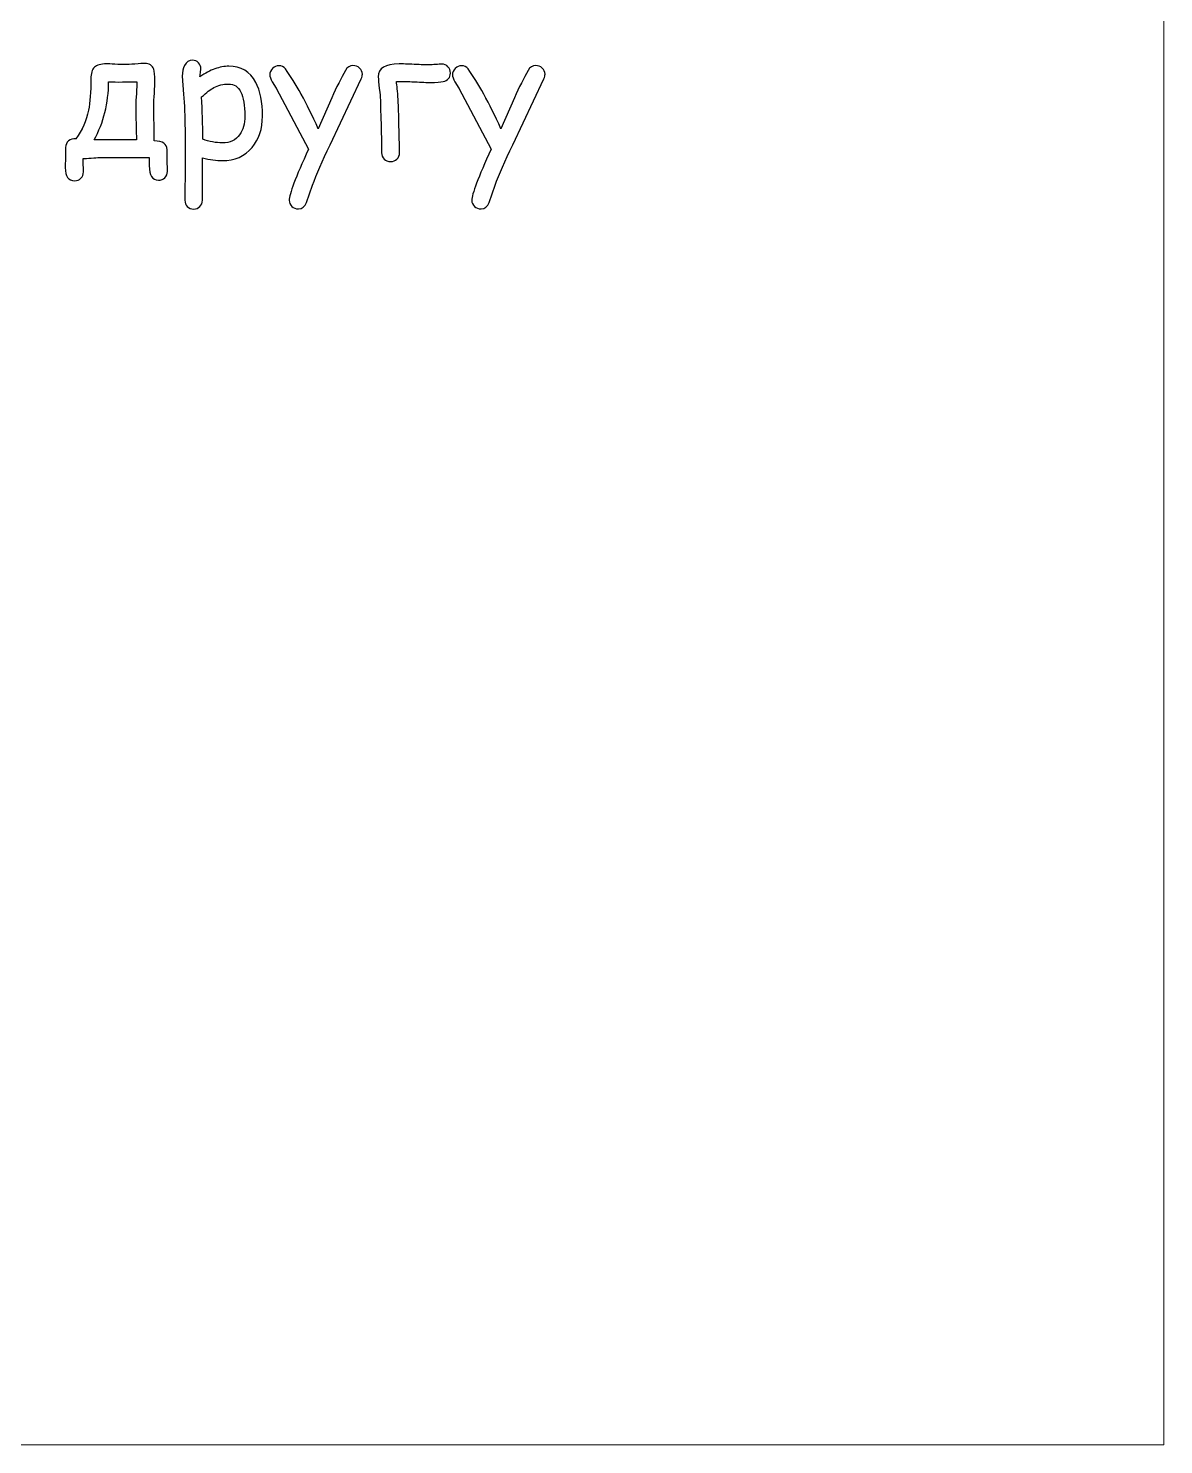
# Model space of a CAD drawing. Header units: centimetres. Extents: x -32 to 84, y -99 to 5.
# Drawn here: x -16.149 to -12.5, y -14.85 to -10.3 of the extents above; entities that cross this region are included whole.
import ezdxf

# ---------------------------------------------------------------- set-up
doc = ezdxf.new("R2010")
doc.units = ezdxf.units.CM
doc.header["$MEASUREMENT"] = 0
doc.layers.add('layer 1', color=7, linetype='Continuous')

msp = doc.modelspace()

# ---------------------------------------------------------------- linework, layer by layer
at = {"layer": 'layer 1', "color": 250, "lineweight": 20}
for points, knots in [([(-32.5, 5.15), (-32.5, 5.15), (-12.50001, 5.15), (-12.50001, 5.15), (-12.50001, 5.15), (-12.50001, 5.15), (-12.50001, -14.85), (-12.50001, -14.85), (-12.50001, -14.85), (-12.50001, -14.85), (-32.5, -14.85), (-32.5, -14.85), (-32.5, -14.85), (-32.5, -14.85), (-32.5, 5.15), (-32.5, 5.15)], [0, 0, 0, 0, 0.2, 0.2, 0.2, 0.2, 0.4, 0.4, 0.4, 0.4, 0.6, 0.6, 0.6, 0.6, 1, 1, 1, 1]), ([(-15.70235, -10.75977), (-15.70235, -10.76792), (-15.70502, -10.77461), (-15.71045, -10.77995), (-15.71045, -10.77995), (-15.71578, -10.78528), (-15.7227, -10.7879), (-15.731, -10.7879), (-15.731, -10.7879), (-15.75085, -10.7879), (-15.76073, -10.77228), (-15.76073, -10.74115), (-15.76073, -10.74115), (-15.76073, -10.73843), (-15.76063, -10.73387), (-15.76043, -10.72737), (-15.76043, -10.72737), (-15.76043, -10.72194), (-15.76043, -10.71777), (-15.76043, -10.71515), (-15.76043, -10.71515), (-15.76043, -10.71515), (-15.92132, -10.71515), (-15.92132, -10.71515), (-15.92132, -10.71515), (-15.92726, -10.71515), (-15.93575, -10.71573), (-15.94681, -10.7168), (-15.94681, -10.7168), (-15.95876, -10.71787), (-15.96735, -10.71845), (-15.97259, -10.71864), (-15.97259, -10.71864), (-15.97278, -10.72417), (-15.97278, -10.73125), (-15.97259, -10.74008), (-15.97259, -10.74008), (-15.97219, -10.75085), (-15.972, -10.75803), (-15.972, -10.76142), (-15.972, -10.76142), (-15.972, -10.76976), (-15.97466, -10.77655), (-15.98009, -10.78179), (-15.98009, -10.78179), (-15.98553, -10.78703), (-15.99234, -10.78965), (-16.00064, -10.78965), (-16.00064, -10.78965), (-16.02069, -10.78965), (-16.03067, -10.77558), (-16.03067, -10.74745), (-16.03067, -10.74745), (-16.03067, -10.74027), (-16.03046, -10.72951), (-16.03007, -10.71534), (-16.03007, -10.71534), (-16.02968, -10.70108), (-16.02947, -10.69032), (-16.02947, -10.68314), (-16.02947, -10.68314), (-16.02947, -10.67383), (-16.02632, -10.66655), (-16.0198, -10.66131), (-16.0198, -10.66131), (-16.01338, -10.65607), (-16.00558, -10.65404), (-15.99629, -10.6552), (-15.99629, -10.6552), (-15.97654, -10.62794), (-15.96311, -10.5971), (-15.95609, -10.56256), (-15.95609, -10.56256), (-15.95086, -10.53763), (-15.94829, -10.50417), (-15.94829, -10.46226), (-15.94829, -10.46226), (-15.94829, -10.4447), (-15.94443, -10.43229), (-15.93674, -10.42511), (-15.93674, -10.42511), (-15.92903, -10.41793), (-15.91609, -10.41434), (-15.89792, -10.41434), (-15.89792, -10.41434), (-15.89307, -10.41434), (-15.88408, -10.41463), (-15.87086, -10.41541), (-15.87086, -10.41541), (-15.85762, -10.41619), (-15.84715, -10.41657), (-15.83934, -10.41657), (-15.83934, -10.41657), (-15.83203, -10.41657), (-15.82117, -10.41599), (-15.80665, -10.41473), (-15.80665, -10.41473), (-15.79213, -10.41347), (-15.78176, -10.41289), (-15.77534, -10.41289), (-15.77534, -10.41289), (-15.76033, -10.41289), (-15.75056, -10.4191), (-15.74611, -10.43171), (-15.74611, -10.43171), (-15.74384, -10.4383), (-15.74265, -10.45082), (-15.74265, -10.46925), (-15.74265, -10.46925), (-15.74265, -10.47798), (-15.74314, -10.49088), (-15.74423, -10.50805), (-15.74423, -10.50805), (-15.74532, -10.52522), (-15.74591, -10.53812), (-15.74591, -10.54666), (-15.74591, -10.54666), (-15.74591, -10.5614), (-15.74571, -10.58061), (-15.74532, -10.60408), (-15.74532, -10.60408), (-15.74472, -10.6358), (-15.74443, -10.65501), (-15.74443, -10.6616), (-15.74443, -10.6616), (-15.71717, -10.6616), (-15.70353, -10.67111), (-15.70353, -10.69003), (-15.70353, -10.69003), (-15.70353, -10.69779), (-15.70334, -10.70943), (-15.70294, -10.72485), (-15.70294, -10.72485), (-15.70255, -10.74037), (-15.70235, -10.75201), (-15.70235, -10.75977)], [0, 0, 0, 0, 0.0285714, 0.0285714, 0.0285714, 0.0285714, 0.0571429, 0.0571429, 0.0571429, 0.0571429, 0.0857143, 0.0857143, 0.0857143, 0.0857143, 0.1142857, 0.1142857, 0.1142857, 0.1142857, 0.1428571, 0.1428571, 0.1428571, 0.1428571, 0.1714286, 0.1714286, 0.1714286, 0.1714286, 0.2, 0.2, 0.2, 0.2, 0.2285714, 0.2285714, 0.2285714, 0.2285714, 0.2571429, 0.2571429, 0.2571429, 0.2571429, 0.2857143, 0.2857143, 0.2857143, 0.2857143, 0.3142857, 0.3142857, 0.3142857, 0.3142857, 0.3428571, 0.3428571, 0.3428571, 0.3428571, 0.3714286, 0.3714286, 0.3714286, 0.3714286, 0.4, 0.4, 0.4, 0.4, 0.4285714, 0.4285714, 0.4285714, 0.4285714, 0.4571429, 0.4571429, 0.4571429, 0.4571429, 0.4857143, 0.4857143, 0.4857143, 0.4857143, 0.5142857, 0.5142857, 0.5142857, 0.5142857, 0.5428571, 0.5428571, 0.5428571, 0.5428571, 0.5714286, 0.5714286, 0.5714286, 0.5714286, 0.6, 0.6, 0.6, 0.6, 0.6285714, 0.6285714, 0.6285714, 0.6285714, 0.6571429, 0.6571429, 0.6571429, 0.6571429, 0.6857143, 0.6857143, 0.6857143, 0.6857143, 0.7142857, 0.7142857, 0.7142857, 0.7142857, 0.7428571, 0.7428571, 0.7428571, 0.7428571, 0.7714286, 0.7714286, 0.7714286, 0.7714286, 0.8, 0.8, 0.8, 0.8, 0.8285714, 0.8285714, 0.8285714, 0.8285714, 0.8571429, 0.8571429, 0.8571429, 0.8571429, 0.8857143, 0.8857143, 0.8857143, 0.8857143, 0.9142857, 0.9142857, 0.9142857, 0.9142857, 0.9428571, 0.9428571, 0.9428571, 0.9428571, 1, 1, 1, 1]), ([(-15.52546, -10.72504), (-15.54482, -10.72504), (-15.56605, -10.72204), (-15.58926, -10.71593), (-15.58926, -10.71593), (-15.58926, -10.71593), (-15.58985, -10.85202), (-15.58985, -10.85202), (-15.58985, -10.85202), (-15.58985, -10.86036), (-15.59252, -10.86715), (-15.59775, -10.87249), (-15.59775, -10.87249), (-15.60299, -10.87782), (-15.60981, -10.88044), (-15.618, -10.88044), (-15.618, -10.88044), (-15.6262, -10.88044), (-15.63301, -10.87782), (-15.63825, -10.87249), (-15.63825, -10.87249), (-15.64349, -10.86715), (-15.64615, -10.86036), (-15.64615, -10.85202), (-15.64615, -10.85202), (-15.64615, -10.85202), (-15.64556, -10.73824), (-15.64556, -10.73824), (-15.64556, -10.73824), (-15.64556, -10.73824), (-15.64556, -10.62474), (-15.64556, -10.62474), (-15.64556, -10.62474), (-15.64615, -10.58323), (-15.64763, -10.54539), (-15.65001, -10.51125), (-15.65001, -10.51125), (-15.65001, -10.51125), (-15.65445, -10.45353), (-15.65445, -10.45353), (-15.65445, -10.45353), (-15.65445, -10.44005), (-15.65188, -10.4287), (-15.64684, -10.41939), (-15.64684, -10.41939), (-15.64102, -10.40823), (-15.63252, -10.40261), (-15.62146, -10.40261), (-15.62146, -10.40261), (-15.61385, -10.40261), (-15.60754, -10.40522), (-15.6023, -10.41046), (-15.6023, -10.41046), (-15.59716, -10.4157), (-15.5946, -10.4222), (-15.5946, -10.42977), (-15.5946, -10.42977), (-15.5946, -10.43151), (-15.59489, -10.43462), (-15.59548, -10.43918), (-15.59548, -10.43918), (-15.59647, -10.445), (-15.59716, -10.45043), (-15.59756, -10.45538), (-15.59756, -10.45538), (-15.58096, -10.44412), (-15.56497, -10.43578), (-15.54946, -10.43015), (-15.54946, -10.43015), (-15.53405, -10.42463), (-15.51933, -10.42181), (-15.50521, -10.42181), (-15.50521, -10.42181), (-15.4657, -10.42181), (-15.43666, -10.43908), (-15.41838, -10.47351), (-15.41838, -10.47351), (-15.40388, -10.50077), (-15.39666, -10.53695), (-15.39666, -10.58177), (-15.39666, -10.58177), (-15.39666, -10.62271), (-15.40792, -10.65646), (-15.43034, -10.68294), (-15.43034, -10.68294), (-15.45404, -10.71098), (-15.48585, -10.72504), (-15.52546, -10.72504)], [0, 0, 0, 0, 0.0434783, 0.0434783, 0.0434783, 0.0434783, 0.0869565, 0.0869565, 0.0869565, 0.0869565, 0.1304348, 0.1304348, 0.1304348, 0.1304348, 0.173913, 0.173913, 0.173913, 0.173913, 0.2173913, 0.2173913, 0.2173913, 0.2173913, 0.2608696, 0.2608696, 0.2608696, 0.2608696, 0.3043478, 0.3043478, 0.3043478, 0.3043478, 0.3478261, 0.3478261, 0.3478261, 0.3478261, 0.3913043, 0.3913043, 0.3913043, 0.3913043, 0.4347826, 0.4347826, 0.4347826, 0.4347826, 0.4782609, 0.4782609, 0.4782609, 0.4782609, 0.5217391, 0.5217391, 0.5217391, 0.5217391, 0.5652174, 0.5652174, 0.5652174, 0.5652174, 0.6086957, 0.6086957, 0.6086957, 0.6086957, 0.6521739, 0.6521739, 0.6521739, 0.6521739, 0.6956522, 0.6956522, 0.6956522, 0.6956522, 0.7391304, 0.7391304, 0.7391304, 0.7391304, 0.7826087, 0.7826087, 0.7826087, 0.7826087, 0.826087, 0.826087, 0.826087, 0.826087, 0.8695652, 0.8695652, 0.8695652, 0.8695652, 0.9130435, 0.9130435, 0.9130435, 0.9130435, 1, 1, 1, 1]), ([(-15.07912, -10.46178), (-15.07912, -10.46178), (-15.17946, -10.67431), (-15.17946, -10.67431), (-15.17946, -10.67431), (-15.20415, -10.72601), (-15.22312, -10.76928), (-15.23626, -10.8041), (-15.23626, -10.8041), (-15.23626, -10.8041), (-15.25532, -10.8592), (-15.25532, -10.8592), (-15.25532, -10.8592), (-15.26036, -10.87297), (-15.26895, -10.87986), (-15.28129, -10.87986), (-15.28129, -10.87986), (-15.2893, -10.87986), (-15.29631, -10.87724), (-15.30214, -10.872), (-15.30214, -10.872), (-15.30796, -10.86677), (-15.31092, -10.86027), (-15.31092, -10.85251), (-15.31092, -10.85251), (-15.31113, -10.83349), (-15.29028, -10.77869), (-15.24851, -10.68818), (-15.24851, -10.68818), (-15.24851, -10.68818), (-15.35231, -10.49214), (-15.35231, -10.49214), (-15.35231, -10.49214), (-15.35231, -10.49214), (-15.36535, -10.47138), (-15.36535, -10.47138), (-15.36535, -10.47138), (-15.37058, -10.46265), (-15.37315, -10.45528), (-15.37315, -10.44946), (-15.37315, -10.44946), (-15.37315, -10.4416), (-15.37009, -10.43481), (-15.36406, -10.42889), (-15.36406, -10.42889), (-15.35794, -10.42298), (-15.35112, -10.42007), (-15.34362, -10.42007), (-15.34362, -10.42007), (-15.33473, -10.42007), (-15.32792, -10.42346), (-15.32307, -10.43015), (-15.32307, -10.43015), (-15.29028, -10.47516), (-15.25492, -10.53928), (-15.21729, -10.62261), (-15.21729, -10.62261), (-15.21729, -10.62261), (-15.17423, -10.52318), (-15.17423, -10.52318), (-15.17423, -10.52318), (-15.15882, -10.48933), (-15.1441, -10.46003), (-15.13008, -10.43549), (-15.13008, -10.43549), (-15.12386, -10.42482), (-15.11575, -10.41948), (-15.10578, -10.41948), (-15.10578, -10.41948), (-15.09788, -10.41948), (-15.09087, -10.4222), (-15.08474, -10.42773), (-15.08474, -10.42773), (-15.07872, -10.43326), (-15.07565, -10.43985), (-15.07565, -10.44752), (-15.07565, -10.44752), (-15.07565, -10.45169), (-15.07684, -10.45644), (-15.07912, -10.46178)], [0, 0, 0, 0, 0.047619, 0.047619, 0.047619, 0.047619, 0.0952381, 0.0952381, 0.0952381, 0.0952381, 0.1428571, 0.1428571, 0.1428571, 0.1428571, 0.1904762, 0.1904762, 0.1904762, 0.1904762, 0.2380952, 0.2380952, 0.2380952, 0.2380952, 0.2857143, 0.2857143, 0.2857143, 0.2857143, 0.3333333, 0.3333333, 0.3333333, 0.3333333, 0.3809524, 0.3809524, 0.3809524, 0.3809524, 0.4285714, 0.4285714, 0.4285714, 0.4285714, 0.4761905, 0.4761905, 0.4761905, 0.4761905, 0.5238095, 0.5238095, 0.5238095, 0.5238095, 0.5714286, 0.5714286, 0.5714286, 0.5714286, 0.6190476, 0.6190476, 0.6190476, 0.6190476, 0.6666667, 0.6666667, 0.6666667, 0.6666667, 0.7142857, 0.7142857, 0.7142857, 0.7142857, 0.7619048, 0.7619048, 0.7619048, 0.7619048, 0.8095238, 0.8095238, 0.8095238, 0.8095238, 0.8571429, 0.8571429, 0.8571429, 0.8571429, 0.9047619, 0.9047619, 0.9047619, 0.9047619, 1, 1, 1, 1]), ([(-14.79268, -10.44393), (-14.79268, -10.45819), (-14.80058, -10.46731), (-14.81629, -10.47128), (-14.81629, -10.47128), (-14.82339, -10.47293), (-14.83732, -10.47381), (-14.85787, -10.47381), (-14.85787, -10.47381), (-14.86785, -10.47381), (-14.88473, -10.47313), (-14.90834, -10.47187), (-14.90834, -10.47187), (-14.92987, -10.4707), (-14.94657, -10.47022), (-14.95852, -10.47041), (-14.95852, -10.47041), (-14.95852, -10.47041), (-14.96632, -10.4707), (-14.96632, -10.4707), (-14.96632, -10.4707), (-14.96454, -10.48341), (-14.96266, -10.50252), (-14.96059, -10.52832), (-14.96059, -10.52832), (-14.95773, -10.61019), (-14.95624, -10.66733), (-14.95624, -10.69982), (-14.95624, -10.69982), (-14.95624, -10.70797), (-14.95891, -10.71476), (-14.96434, -10.72), (-14.96434, -10.72), (-14.96968, -10.72534), (-14.97668, -10.72795), (-14.98508, -10.72795), (-14.98508, -10.72795), (-14.99338, -10.72795), (-15.0003, -10.72534), (-15.00563, -10.72), (-15.00563, -10.72), (-15.01106, -10.71466), (-15.01373, -10.70797), (-15.01373, -10.69982), (-15.01373, -10.69982), (-15.01373, -10.6682), (-15.01511, -10.61145), (-15.01778, -10.52949), (-15.01778, -10.52949), (-15.01797, -10.52211), (-15.01916, -10.50989), (-15.02153, -10.49292), (-15.02153, -10.49292), (-15.02341, -10.4772), (-15.0244, -10.46498), (-15.0244, -10.45625), (-15.0244, -10.45625), (-15.0244, -10.42821), (-15.00217, -10.41425), (-14.95773, -10.41425), (-14.95773, -10.41425), (-14.94696, -10.41425), (-14.93066, -10.41473), (-14.90883, -10.4158), (-14.90883, -10.4158), (-14.88701, -10.41686), (-14.87071, -10.41735), (-14.85995, -10.41735), (-14.85995, -10.41735), (-14.8555, -10.41735), (-14.84888, -10.41696), (-14.84019, -10.41628), (-14.84019, -10.41628), (-14.8314, -10.41551), (-14.82478, -10.41512), (-14.82034, -10.41512), (-14.82034, -10.41512), (-14.81234, -10.41512), (-14.80561, -10.41783), (-14.80048, -10.42336), (-14.80048, -10.42336), (-14.79525, -10.42889), (-14.79268, -10.43568), (-14.79268, -10.44393)], [0, 0, 0, 0, 0.0454545, 0.0454545, 0.0454545, 0.0454545, 0.0909091, 0.0909091, 0.0909091, 0.0909091, 0.1363636, 0.1363636, 0.1363636, 0.1363636, 0.1818182, 0.1818182, 0.1818182, 0.1818182, 0.2272727, 0.2272727, 0.2272727, 0.2272727, 0.2727273, 0.2727273, 0.2727273, 0.2727273, 0.3181818, 0.3181818, 0.3181818, 0.3181818, 0.3636364, 0.3636364, 0.3636364, 0.3636364, 0.4090909, 0.4090909, 0.4090909, 0.4090909, 0.4545455, 0.4545455, 0.4545455, 0.4545455, 0.5, 0.5, 0.5, 0.5, 0.5454545, 0.5454545, 0.5454545, 0.5454545, 0.5909091, 0.5909091, 0.5909091, 0.5909091, 0.6363636, 0.6363636, 0.6363636, 0.6363636, 0.6818182, 0.6818182, 0.6818182, 0.6818182, 0.7272727, 0.7272727, 0.7272727, 0.7272727, 0.7727273, 0.7727273, 0.7727273, 0.7727273, 0.8181818, 0.8181818, 0.8181818, 0.8181818, 0.8636364, 0.8636364, 0.8636364, 0.8636364, 0.9090909, 0.9090909, 0.9090909, 0.9090909, 1, 1, 1, 1]), ([(-14.49203, -10.46178), (-14.49203, -10.46178), (-14.59237, -10.67431), (-14.59237, -10.67431), (-14.59237, -10.67431), (-14.61706, -10.72601), (-14.63603, -10.76928), (-14.64917, -10.8041), (-14.64917, -10.8041), (-14.64917, -10.8041), (-14.66823, -10.8592), (-14.66823, -10.8592), (-14.66823, -10.8592), (-14.67327, -10.87297), (-14.68186, -10.87986), (-14.6942, -10.87986), (-14.6942, -10.87986), (-14.70221, -10.87986), (-14.70922, -10.87724), (-14.71505, -10.872), (-14.71505, -10.872), (-14.72087, -10.86677), (-14.72383, -10.86027), (-14.72383, -10.85251), (-14.72383, -10.85251), (-14.72404, -10.83349), (-14.70319, -10.77869), (-14.66142, -10.68818), (-14.66142, -10.68818), (-14.66142, -10.68818), (-14.76522, -10.49214), (-14.76522, -10.49214), (-14.76522, -10.49214), (-14.76522, -10.49214), (-14.77826, -10.47138), (-14.77826, -10.47138), (-14.77826, -10.47138), (-14.78349, -10.46265), (-14.78606, -10.45528), (-14.78606, -10.44946), (-14.78606, -10.44946), (-14.78606, -10.4416), (-14.783, -10.43481), (-14.77697, -10.42889), (-14.77697, -10.42889), (-14.77085, -10.42298), (-14.76403, -10.42007), (-14.75653, -10.42007), (-14.75653, -10.42007), (-14.74764, -10.42007), (-14.74083, -10.42346), (-14.73598, -10.43015), (-14.73598, -10.43015), (-14.70319, -10.47516), (-14.66783, -10.53928), (-14.6302, -10.62261), (-14.6302, -10.62261), (-14.6302, -10.62261), (-14.58714, -10.52318), (-14.58714, -10.52318), (-14.58714, -10.52318), (-14.57173, -10.48933), (-14.55701, -10.46003), (-14.54299, -10.43549), (-14.54299, -10.43549), (-14.53677, -10.42482), (-14.52866, -10.41948), (-14.51869, -10.41948), (-14.51869, -10.41948), (-14.51079, -10.41948), (-14.50378, -10.4222), (-14.49765, -10.42773), (-14.49765, -10.42773), (-14.49163, -10.43326), (-14.48856, -10.43985), (-14.48856, -10.44752), (-14.48856, -10.44752), (-14.48856, -10.45169), (-14.48975, -10.45644), (-14.49203, -10.46178)], [0, 0, 0, 0, 0.047619, 0.047619, 0.047619, 0.047619, 0.0952381, 0.0952381, 0.0952381, 0.0952381, 0.1428571, 0.1428571, 0.1428571, 0.1428571, 0.1904762, 0.1904762, 0.1904762, 0.1904762, 0.2380952, 0.2380952, 0.2380952, 0.2380952, 0.2857143, 0.2857143, 0.2857143, 0.2857143, 0.3333333, 0.3333333, 0.3333333, 0.3333333, 0.3809524, 0.3809524, 0.3809524, 0.3809524, 0.4285714, 0.4285714, 0.4285714, 0.4285714, 0.4761905, 0.4761905, 0.4761905, 0.4761905, 0.5238095, 0.5238095, 0.5238095, 0.5238095, 0.5714286, 0.5714286, 0.5714286, 0.5714286, 0.6190476, 0.6190476, 0.6190476, 0.6190476, 0.6666667, 0.6666667, 0.6666667, 0.6666667, 0.7142857, 0.7142857, 0.7142857, 0.7142857, 0.7619048, 0.7619048, 0.7619048, 0.7619048, 0.8095238, 0.8095238, 0.8095238, 0.8095238, 0.8571429, 0.8571429, 0.8571429, 0.8571429, 0.9047619, 0.9047619, 0.9047619, 0.9047619, 1, 1, 1, 1]), ([(-15.80013, -10.47187), (-15.84844, -10.47264), (-15.87885, -10.47264), (-15.89139, -10.47187), (-15.89139, -10.47187), (-15.89139, -10.54035), (-15.907, -10.60263), (-15.93821, -10.65869), (-15.93821, -10.65869), (-15.93338, -10.65869), (-15.92774, -10.65869), (-15.92113, -10.65869), (-15.92113, -10.65869), (-15.92113, -10.65869), (-15.80191, -10.65869), (-15.80191, -10.65869), (-15.80191, -10.65869), (-15.80191, -10.65055), (-15.80231, -10.63182), (-15.8031, -10.60263), (-15.8031, -10.60263), (-15.80349, -10.57944), (-15.80369, -10.56072), (-15.80369, -10.54646), (-15.80369, -10.54646), (-15.80369, -10.53831), (-15.8031, -10.5259), (-15.80191, -10.50931), (-15.80191, -10.50931), (-15.80072, -10.49272), (-15.80013, -10.48021), (-15.80013, -10.47187)], [0, 0, 0, 0, 0.1111111, 0.1111111, 0.1111111, 0.1111111, 0.2222222, 0.2222222, 0.2222222, 0.2222222, 0.3333333, 0.3333333, 0.3333333, 0.3333333, 0.4444444, 0.4444444, 0.4444444, 0.4444444, 0.5555556, 0.5555556, 0.5555556, 0.5555556, 0.6666667, 0.6666667, 0.6666667, 0.6666667, 0.7777778, 0.7777778, 0.7777778, 0.7777778, 1, 1, 1, 1]), ([(-15.5054, -10.47885), (-15.52309, -10.47885), (-15.53919, -10.48273), (-15.55341, -10.49049), (-15.55341, -10.49049), (-15.56368, -10.49602), (-15.57661, -10.50601), (-15.59222, -10.52056), (-15.59222, -10.52056), (-15.58985, -10.56353), (-15.58867, -10.60874), (-15.58867, -10.65607), (-15.58867, -10.65607), (-15.56763, -10.66403), (-15.5465, -10.66801), (-15.52546, -10.66801), (-15.52546, -10.66801), (-15.50126, -10.66801), (-15.48289, -10.65918), (-15.47005, -10.64162), (-15.47005, -10.64162), (-15.45908, -10.62629), (-15.45355, -10.60641), (-15.45355, -10.58196), (-15.45355, -10.58196), (-15.45355, -10.54753), (-15.4578, -10.52173), (-15.46639, -10.50456), (-15.46639, -10.50456), (-15.47499, -10.48739), (-15.48802, -10.47885), (-15.5054, -10.47885)], [0, 0, 0, 0, 0.1111111, 0.1111111, 0.1111111, 0.1111111, 0.2222222, 0.2222222, 0.2222222, 0.2222222, 0.3333333, 0.3333333, 0.3333333, 0.3333333, 0.4444444, 0.4444444, 0.4444444, 0.4444444, 0.5555556, 0.5555556, 0.5555556, 0.5555556, 0.6666667, 0.6666667, 0.6666667, 0.6666667, 0.7777778, 0.7777778, 0.7777778, 0.7777778, 1, 1, 1, 1])]:
    msp.add_open_spline(points, degree=3, knots=knots, dxfattribs=at)
at = {"layer": 'layer 1', "color": 250}
for points, knots in [([(-15.70235, -10.75977), (-15.70235, -10.76792), (-15.70502, -10.77461), (-15.71045, -10.77995), (-15.71045, -10.77995), (-15.71578, -10.78528), (-15.7227, -10.7879), (-15.731, -10.7879), (-15.731, -10.7879), (-15.75085, -10.7879), (-15.76073, -10.77228), (-15.76073, -10.74115), (-15.76073, -10.74115), (-15.76073, -10.73843), (-15.76063, -10.73387), (-15.76043, -10.72737), (-15.76043, -10.72737), (-15.76043, -10.72194), (-15.76043, -10.71777), (-15.76043, -10.71515), (-15.76043, -10.71515), (-15.76043, -10.71515), (-15.92132, -10.71515), (-15.92132, -10.71515), (-15.92132, -10.71515), (-15.92726, -10.71515), (-15.93575, -10.71573), (-15.94681, -10.7168), (-15.94681, -10.7168), (-15.95876, -10.71787), (-15.96735, -10.71845), (-15.97259, -10.71864), (-15.97259, -10.71864), (-15.97278, -10.72417), (-15.97278, -10.73125), (-15.97259, -10.74008), (-15.97259, -10.74008), (-15.97219, -10.75085), (-15.972, -10.75803), (-15.972, -10.76142), (-15.972, -10.76142), (-15.972, -10.76976), (-15.97466, -10.77655), (-15.98009, -10.78179), (-15.98009, -10.78179), (-15.98553, -10.78703), (-15.99234, -10.78965), (-16.00064, -10.78965), (-16.00064, -10.78965), (-16.02069, -10.78965), (-16.03067, -10.77558), (-16.03067, -10.74745), (-16.03067, -10.74745), (-16.03067, -10.74027), (-16.03046, -10.72951), (-16.03007, -10.71534), (-16.03007, -10.71534), (-16.02968, -10.70108), (-16.02947, -10.69032), (-16.02947, -10.68314), (-16.02947, -10.68314), (-16.02947, -10.67383), (-16.02632, -10.66655), (-16.0198, -10.66131), (-16.0198, -10.66131), (-16.01338, -10.65607), (-16.00558, -10.65404), (-15.99629, -10.6552), (-15.99629, -10.6552), (-15.97654, -10.62794), (-15.96311, -10.5971), (-15.95609, -10.56256), (-15.95609, -10.56256), (-15.95086, -10.53763), (-15.94829, -10.50417), (-15.94829, -10.46226), (-15.94829, -10.46226), (-15.94829, -10.4447), (-15.94443, -10.43229), (-15.93674, -10.42511), (-15.93674, -10.42511), (-15.92903, -10.41793), (-15.91609, -10.41434), (-15.89792, -10.41434), (-15.89792, -10.41434), (-15.89307, -10.41434), (-15.88408, -10.41463), (-15.87086, -10.41541), (-15.87086, -10.41541), (-15.85762, -10.41619), (-15.84715, -10.41657), (-15.83934, -10.41657), (-15.83934, -10.41657), (-15.83203, -10.41657), (-15.82117, -10.41599), (-15.80665, -10.41473), (-15.80665, -10.41473), (-15.79213, -10.41347), (-15.78176, -10.41289), (-15.77534, -10.41289), (-15.77534, -10.41289), (-15.76033, -10.41289), (-15.75056, -10.4191), (-15.74611, -10.43171), (-15.74611, -10.43171), (-15.74384, -10.4383), (-15.74265, -10.45082), (-15.74265, -10.46925), (-15.74265, -10.46925), (-15.74265, -10.47798), (-15.74314, -10.49088), (-15.74423, -10.50805), (-15.74423, -10.50805), (-15.74532, -10.52522), (-15.74591, -10.53812), (-15.74591, -10.54666), (-15.74591, -10.54666), (-15.74591, -10.5614), (-15.74571, -10.58061), (-15.74532, -10.60408), (-15.74532, -10.60408), (-15.74472, -10.6358), (-15.74443, -10.65501), (-15.74443, -10.6616), (-15.74443, -10.6616), (-15.71717, -10.6616), (-15.70353, -10.67111), (-15.70353, -10.69003), (-15.70353, -10.69003), (-15.70353, -10.69779), (-15.70334, -10.70943), (-15.70294, -10.72485), (-15.70294, -10.72485), (-15.70255, -10.74037), (-15.70235, -10.75201), (-15.70235, -10.75977)], [0, 0, 0, 0, 0.0285714, 0.0285714, 0.0285714, 0.0285714, 0.0571429, 0.0571429, 0.0571429, 0.0571429, 0.0857143, 0.0857143, 0.0857143, 0.0857143, 0.1142857, 0.1142857, 0.1142857, 0.1142857, 0.1428571, 0.1428571, 0.1428571, 0.1428571, 0.1714286, 0.1714286, 0.1714286, 0.1714286, 0.2, 0.2, 0.2, 0.2, 0.2285714, 0.2285714, 0.2285714, 0.2285714, 0.2571429, 0.2571429, 0.2571429, 0.2571429, 0.2857143, 0.2857143, 0.2857143, 0.2857143, 0.3142857, 0.3142857, 0.3142857, 0.3142857, 0.3428571, 0.3428571, 0.3428571, 0.3428571, 0.3714286, 0.3714286, 0.3714286, 0.3714286, 0.4, 0.4, 0.4, 0.4, 0.4285714, 0.4285714, 0.4285714, 0.4285714, 0.4571429, 0.4571429, 0.4571429, 0.4571429, 0.4857143, 0.4857143, 0.4857143, 0.4857143, 0.5142857, 0.5142857, 0.5142857, 0.5142857, 0.5428571, 0.5428571, 0.5428571, 0.5428571, 0.5714286, 0.5714286, 0.5714286, 0.5714286, 0.6, 0.6, 0.6, 0.6, 0.6285714, 0.6285714, 0.6285714, 0.6285714, 0.6571429, 0.6571429, 0.6571429, 0.6571429, 0.6857143, 0.6857143, 0.6857143, 0.6857143, 0.7142857, 0.7142857, 0.7142857, 0.7142857, 0.7428571, 0.7428571, 0.7428571, 0.7428571, 0.7714286, 0.7714286, 0.7714286, 0.7714286, 0.8, 0.8, 0.8, 0.8, 0.8285714, 0.8285714, 0.8285714, 0.8285714, 0.8571429, 0.8571429, 0.8571429, 0.8571429, 0.8857143, 0.8857143, 0.8857143, 0.8857143, 0.9142857, 0.9142857, 0.9142857, 0.9142857, 0.9428571, 0.9428571, 0.9428571, 0.9428571, 1, 1, 1, 1]), ([(-15.52546, -10.72504), (-15.54482, -10.72504), (-15.56605, -10.72204), (-15.58926, -10.71593), (-15.58926, -10.71593), (-15.58926, -10.71593), (-15.58985, -10.85202), (-15.58985, -10.85202), (-15.58985, -10.85202), (-15.58985, -10.86036), (-15.59252, -10.86715), (-15.59775, -10.87249), (-15.59775, -10.87249), (-15.60299, -10.87782), (-15.60981, -10.88044), (-15.618, -10.88044), (-15.618, -10.88044), (-15.6262, -10.88044), (-15.63301, -10.87782), (-15.63825, -10.87249), (-15.63825, -10.87249), (-15.64349, -10.86715), (-15.64615, -10.86036), (-15.64615, -10.85202), (-15.64615, -10.85202), (-15.64615, -10.85202), (-15.64556, -10.73824), (-15.64556, -10.73824), (-15.64556, -10.73824), (-15.64556, -10.73824), (-15.64556, -10.62474), (-15.64556, -10.62474), (-15.64556, -10.62474), (-15.64615, -10.58323), (-15.64763, -10.54539), (-15.65001, -10.51125), (-15.65001, -10.51125), (-15.65001, -10.51125), (-15.65445, -10.45353), (-15.65445, -10.45353), (-15.65445, -10.45353), (-15.65445, -10.44005), (-15.65188, -10.4287), (-15.64684, -10.41939), (-15.64684, -10.41939), (-15.64102, -10.40823), (-15.63252, -10.40261), (-15.62146, -10.40261), (-15.62146, -10.40261), (-15.61385, -10.40261), (-15.60754, -10.40522), (-15.6023, -10.41046), (-15.6023, -10.41046), (-15.59716, -10.4157), (-15.5946, -10.4222), (-15.5946, -10.42977), (-15.5946, -10.42977), (-15.5946, -10.43151), (-15.59489, -10.43462), (-15.59548, -10.43918), (-15.59548, -10.43918), (-15.59647, -10.445), (-15.59716, -10.45043), (-15.59756, -10.45538), (-15.59756, -10.45538), (-15.58096, -10.44412), (-15.56497, -10.43578), (-15.54946, -10.43015), (-15.54946, -10.43015), (-15.53405, -10.42463), (-15.51933, -10.42181), (-15.50521, -10.42181), (-15.50521, -10.42181), (-15.4657, -10.42181), (-15.43666, -10.43908), (-15.41838, -10.47351), (-15.41838, -10.47351), (-15.40388, -10.50077), (-15.39666, -10.53695), (-15.39666, -10.58177), (-15.39666, -10.58177), (-15.39666, -10.62271), (-15.40792, -10.65646), (-15.43034, -10.68294), (-15.43034, -10.68294), (-15.45404, -10.71098), (-15.48585, -10.72504), (-15.52546, -10.72504)], [0, 0, 0, 0, 0.0434783, 0.0434783, 0.0434783, 0.0434783, 0.0869565, 0.0869565, 0.0869565, 0.0869565, 0.1304348, 0.1304348, 0.1304348, 0.1304348, 0.173913, 0.173913, 0.173913, 0.173913, 0.2173913, 0.2173913, 0.2173913, 0.2173913, 0.2608696, 0.2608696, 0.2608696, 0.2608696, 0.3043478, 0.3043478, 0.3043478, 0.3043478, 0.3478261, 0.3478261, 0.3478261, 0.3478261, 0.3913043, 0.3913043, 0.3913043, 0.3913043, 0.4347826, 0.4347826, 0.4347826, 0.4347826, 0.4782609, 0.4782609, 0.4782609, 0.4782609, 0.5217391, 0.5217391, 0.5217391, 0.5217391, 0.5652174, 0.5652174, 0.5652174, 0.5652174, 0.6086957, 0.6086957, 0.6086957, 0.6086957, 0.6521739, 0.6521739, 0.6521739, 0.6521739, 0.6956522, 0.6956522, 0.6956522, 0.6956522, 0.7391304, 0.7391304, 0.7391304, 0.7391304, 0.7826087, 0.7826087, 0.7826087, 0.7826087, 0.826087, 0.826087, 0.826087, 0.826087, 0.8695652, 0.8695652, 0.8695652, 0.8695652, 0.9130435, 0.9130435, 0.9130435, 0.9130435, 1, 1, 1, 1]), ([(-15.07912, -10.46178), (-15.07912, -10.46178), (-15.17946, -10.67431), (-15.17946, -10.67431), (-15.17946, -10.67431), (-15.20415, -10.72601), (-15.22312, -10.76928), (-15.23626, -10.8041), (-15.23626, -10.8041), (-15.23626, -10.8041), (-15.25532, -10.8592), (-15.25532, -10.8592), (-15.25532, -10.8592), (-15.26036, -10.87297), (-15.26895, -10.87986), (-15.28129, -10.87986), (-15.28129, -10.87986), (-15.2893, -10.87986), (-15.29631, -10.87724), (-15.30214, -10.872), (-15.30214, -10.872), (-15.30796, -10.86677), (-15.31092, -10.86027), (-15.31092, -10.85251), (-15.31092, -10.85251), (-15.31113, -10.83349), (-15.29028, -10.77869), (-15.24851, -10.68818), (-15.24851, -10.68818), (-15.24851, -10.68818), (-15.35231, -10.49214), (-15.35231, -10.49214), (-15.35231, -10.49214), (-15.35231, -10.49214), (-15.36535, -10.47138), (-15.36535, -10.47138), (-15.36535, -10.47138), (-15.37058, -10.46265), (-15.37315, -10.45528), (-15.37315, -10.44946), (-15.37315, -10.44946), (-15.37315, -10.4416), (-15.37009, -10.43481), (-15.36406, -10.42889), (-15.36406, -10.42889), (-15.35794, -10.42298), (-15.35112, -10.42007), (-15.34362, -10.42007), (-15.34362, -10.42007), (-15.33473, -10.42007), (-15.32792, -10.42346), (-15.32307, -10.43015), (-15.32307, -10.43015), (-15.29028, -10.47516), (-15.25492, -10.53928), (-15.21729, -10.62261), (-15.21729, -10.62261), (-15.21729, -10.62261), (-15.17423, -10.52318), (-15.17423, -10.52318), (-15.17423, -10.52318), (-15.15882, -10.48933), (-15.1441, -10.46003), (-15.13008, -10.43549), (-15.13008, -10.43549), (-15.12386, -10.42482), (-15.11575, -10.41948), (-15.10578, -10.41948), (-15.10578, -10.41948), (-15.09788, -10.41948), (-15.09087, -10.4222), (-15.08474, -10.42773), (-15.08474, -10.42773), (-15.07872, -10.43326), (-15.07565, -10.43985), (-15.07565, -10.44752), (-15.07565, -10.44752), (-15.07565, -10.45169), (-15.07684, -10.45644), (-15.07912, -10.46178)], [0, 0, 0, 0, 0.047619, 0.047619, 0.047619, 0.047619, 0.0952381, 0.0952381, 0.0952381, 0.0952381, 0.1428571, 0.1428571, 0.1428571, 0.1428571, 0.1904762, 0.1904762, 0.1904762, 0.1904762, 0.2380952, 0.2380952, 0.2380952, 0.2380952, 0.2857143, 0.2857143, 0.2857143, 0.2857143, 0.3333333, 0.3333333, 0.3333333, 0.3333333, 0.3809524, 0.3809524, 0.3809524, 0.3809524, 0.4285714, 0.4285714, 0.4285714, 0.4285714, 0.4761905, 0.4761905, 0.4761905, 0.4761905, 0.5238095, 0.5238095, 0.5238095, 0.5238095, 0.5714286, 0.5714286, 0.5714286, 0.5714286, 0.6190476, 0.6190476, 0.6190476, 0.6190476, 0.6666667, 0.6666667, 0.6666667, 0.6666667, 0.7142857, 0.7142857, 0.7142857, 0.7142857, 0.7619048, 0.7619048, 0.7619048, 0.7619048, 0.8095238, 0.8095238, 0.8095238, 0.8095238, 0.8571429, 0.8571429, 0.8571429, 0.8571429, 0.9047619, 0.9047619, 0.9047619, 0.9047619, 1, 1, 1, 1]), ([(-14.79268, -10.44393), (-14.79268, -10.45819), (-14.80058, -10.46731), (-14.81629, -10.47128), (-14.81629, -10.47128), (-14.82339, -10.47293), (-14.83732, -10.47381), (-14.85787, -10.47381), (-14.85787, -10.47381), (-14.86785, -10.47381), (-14.88473, -10.47313), (-14.90834, -10.47187), (-14.90834, -10.47187), (-14.92987, -10.4707), (-14.94657, -10.47022), (-14.95852, -10.47041), (-14.95852, -10.47041), (-14.95852, -10.47041), (-14.96632, -10.4707), (-14.96632, -10.4707), (-14.96632, -10.4707), (-14.96454, -10.48341), (-14.96266, -10.50252), (-14.96059, -10.52832), (-14.96059, -10.52832), (-14.95773, -10.61019), (-14.95624, -10.66733), (-14.95624, -10.69982), (-14.95624, -10.69982), (-14.95624, -10.70797), (-14.95891, -10.71476), (-14.96434, -10.72), (-14.96434, -10.72), (-14.96968, -10.72534), (-14.97668, -10.72795), (-14.98508, -10.72795), (-14.98508, -10.72795), (-14.99338, -10.72795), (-15.0003, -10.72534), (-15.00563, -10.72), (-15.00563, -10.72), (-15.01106, -10.71466), (-15.01373, -10.70797), (-15.01373, -10.69982), (-15.01373, -10.69982), (-15.01373, -10.6682), (-15.01511, -10.61145), (-15.01778, -10.52949), (-15.01778, -10.52949), (-15.01797, -10.52211), (-15.01916, -10.50989), (-15.02153, -10.49292), (-15.02153, -10.49292), (-15.02341, -10.4772), (-15.0244, -10.46498), (-15.0244, -10.45625), (-15.0244, -10.45625), (-15.0244, -10.42821), (-15.00217, -10.41425), (-14.95773, -10.41425), (-14.95773, -10.41425), (-14.94696, -10.41425), (-14.93066, -10.41473), (-14.90883, -10.4158), (-14.90883, -10.4158), (-14.88701, -10.41686), (-14.87071, -10.41735), (-14.85995, -10.41735), (-14.85995, -10.41735), (-14.8555, -10.41735), (-14.84888, -10.41696), (-14.84019, -10.41628), (-14.84019, -10.41628), (-14.8314, -10.41551), (-14.82478, -10.41512), (-14.82034, -10.41512), (-14.82034, -10.41512), (-14.81234, -10.41512), (-14.80561, -10.41783), (-14.80048, -10.42336), (-14.80048, -10.42336), (-14.79525, -10.42889), (-14.79268, -10.43568), (-14.79268, -10.44393)], [0, 0, 0, 0, 0.0454545, 0.0454545, 0.0454545, 0.0454545, 0.0909091, 0.0909091, 0.0909091, 0.0909091, 0.1363636, 0.1363636, 0.1363636, 0.1363636, 0.1818182, 0.1818182, 0.1818182, 0.1818182, 0.2272727, 0.2272727, 0.2272727, 0.2272727, 0.2727273, 0.2727273, 0.2727273, 0.2727273, 0.3181818, 0.3181818, 0.3181818, 0.3181818, 0.3636364, 0.3636364, 0.3636364, 0.3636364, 0.4090909, 0.4090909, 0.4090909, 0.4090909, 0.4545455, 0.4545455, 0.4545455, 0.4545455, 0.5, 0.5, 0.5, 0.5, 0.5454545, 0.5454545, 0.5454545, 0.5454545, 0.5909091, 0.5909091, 0.5909091, 0.5909091, 0.6363636, 0.6363636, 0.6363636, 0.6363636, 0.6818182, 0.6818182, 0.6818182, 0.6818182, 0.7272727, 0.7272727, 0.7272727, 0.7272727, 0.7727273, 0.7727273, 0.7727273, 0.7727273, 0.8181818, 0.8181818, 0.8181818, 0.8181818, 0.8636364, 0.8636364, 0.8636364, 0.8636364, 0.9090909, 0.9090909, 0.9090909, 0.9090909, 1, 1, 1, 1]), ([(-14.49203, -10.46178), (-14.49203, -10.46178), (-14.59237, -10.67431), (-14.59237, -10.67431), (-14.59237, -10.67431), (-14.61706, -10.72601), (-14.63603, -10.76928), (-14.64917, -10.8041), (-14.64917, -10.8041), (-14.64917, -10.8041), (-14.66823, -10.8592), (-14.66823, -10.8592), (-14.66823, -10.8592), (-14.67327, -10.87297), (-14.68186, -10.87986), (-14.6942, -10.87986), (-14.6942, -10.87986), (-14.70221, -10.87986), (-14.70922, -10.87724), (-14.71505, -10.872), (-14.71505, -10.872), (-14.72087, -10.86677), (-14.72383, -10.86027), (-14.72383, -10.85251), (-14.72383, -10.85251), (-14.72404, -10.83349), (-14.70319, -10.77869), (-14.66142, -10.68818), (-14.66142, -10.68818), (-14.66142, -10.68818), (-14.76522, -10.49214), (-14.76522, -10.49214), (-14.76522, -10.49214), (-14.76522, -10.49214), (-14.77826, -10.47138), (-14.77826, -10.47138), (-14.77826, -10.47138), (-14.78349, -10.46265), (-14.78606, -10.45528), (-14.78606, -10.44946), (-14.78606, -10.44946), (-14.78606, -10.4416), (-14.783, -10.43481), (-14.77697, -10.42889), (-14.77697, -10.42889), (-14.77085, -10.42298), (-14.76403, -10.42007), (-14.75653, -10.42007), (-14.75653, -10.42007), (-14.74764, -10.42007), (-14.74083, -10.42346), (-14.73598, -10.43015), (-14.73598, -10.43015), (-14.70319, -10.47516), (-14.66783, -10.53928), (-14.6302, -10.62261), (-14.6302, -10.62261), (-14.6302, -10.62261), (-14.58714, -10.52318), (-14.58714, -10.52318), (-14.58714, -10.52318), (-14.57173, -10.48933), (-14.55701, -10.46003), (-14.54299, -10.43549), (-14.54299, -10.43549), (-14.53677, -10.42482), (-14.52866, -10.41948), (-14.51869, -10.41948), (-14.51869, -10.41948), (-14.51079, -10.41948), (-14.50378, -10.4222), (-14.49765, -10.42773), (-14.49765, -10.42773), (-14.49163, -10.43326), (-14.48856, -10.43985), (-14.48856, -10.44752), (-14.48856, -10.44752), (-14.48856, -10.45169), (-14.48975, -10.45644), (-14.49203, -10.46178)], [0, 0, 0, 0, 0.047619, 0.047619, 0.047619, 0.047619, 0.0952381, 0.0952381, 0.0952381, 0.0952381, 0.1428571, 0.1428571, 0.1428571, 0.1428571, 0.1904762, 0.1904762, 0.1904762, 0.1904762, 0.2380952, 0.2380952, 0.2380952, 0.2380952, 0.2857143, 0.2857143, 0.2857143, 0.2857143, 0.3333333, 0.3333333, 0.3333333, 0.3333333, 0.3809524, 0.3809524, 0.3809524, 0.3809524, 0.4285714, 0.4285714, 0.4285714, 0.4285714, 0.4761905, 0.4761905, 0.4761905, 0.4761905, 0.5238095, 0.5238095, 0.5238095, 0.5238095, 0.5714286, 0.5714286, 0.5714286, 0.5714286, 0.6190476, 0.6190476, 0.6190476, 0.6190476, 0.6666667, 0.6666667, 0.6666667, 0.6666667, 0.7142857, 0.7142857, 0.7142857, 0.7142857, 0.7619048, 0.7619048, 0.7619048, 0.7619048, 0.8095238, 0.8095238, 0.8095238, 0.8095238, 0.8571429, 0.8571429, 0.8571429, 0.8571429, 0.9047619, 0.9047619, 0.9047619, 0.9047619, 1, 1, 1, 1]), ([(-15.80013, -10.47187), (-15.84844, -10.47264), (-15.87885, -10.47264), (-15.89139, -10.47187), (-15.89139, -10.47187), (-15.89139, -10.54035), (-15.907, -10.60263), (-15.93821, -10.65869), (-15.93821, -10.65869), (-15.93338, -10.65869), (-15.92774, -10.65869), (-15.92113, -10.65869), (-15.92113, -10.65869), (-15.92113, -10.65869), (-15.80191, -10.65869), (-15.80191, -10.65869), (-15.80191, -10.65869), (-15.80191, -10.65055), (-15.80231, -10.63182), (-15.8031, -10.60263), (-15.8031, -10.60263), (-15.80349, -10.57944), (-15.80369, -10.56072), (-15.80369, -10.54646), (-15.80369, -10.54646), (-15.80369, -10.53831), (-15.8031, -10.5259), (-15.80191, -10.50931), (-15.80191, -10.50931), (-15.80072, -10.49272), (-15.80013, -10.48021), (-15.80013, -10.47187)], [0, 0, 0, 0, 0.1111111, 0.1111111, 0.1111111, 0.1111111, 0.2222222, 0.2222222, 0.2222222, 0.2222222, 0.3333333, 0.3333333, 0.3333333, 0.3333333, 0.4444444, 0.4444444, 0.4444444, 0.4444444, 0.5555556, 0.5555556, 0.5555556, 0.5555556, 0.6666667, 0.6666667, 0.6666667, 0.6666667, 0.7777778, 0.7777778, 0.7777778, 0.7777778, 1, 1, 1, 1]), ([(-15.5054, -10.47885), (-15.52309, -10.47885), (-15.53919, -10.48273), (-15.55341, -10.49049), (-15.55341, -10.49049), (-15.56368, -10.49602), (-15.57661, -10.50601), (-15.59222, -10.52056), (-15.59222, -10.52056), (-15.58985, -10.56353), (-15.58867, -10.60874), (-15.58867, -10.65607), (-15.58867, -10.65607), (-15.56763, -10.66403), (-15.5465, -10.66801), (-15.52546, -10.66801), (-15.52546, -10.66801), (-15.50126, -10.66801), (-15.48289, -10.65918), (-15.47005, -10.64162), (-15.47005, -10.64162), (-15.45908, -10.62629), (-15.45355, -10.60641), (-15.45355, -10.58196), (-15.45355, -10.58196), (-15.45355, -10.54753), (-15.4578, -10.52173), (-15.46639, -10.50456), (-15.46639, -10.50456), (-15.47499, -10.48739), (-15.48802, -10.47885), (-15.5054, -10.47885)], [0, 0, 0, 0, 0.1111111, 0.1111111, 0.1111111, 0.1111111, 0.2222222, 0.2222222, 0.2222222, 0.2222222, 0.3333333, 0.3333333, 0.3333333, 0.3333333, 0.4444444, 0.4444444, 0.4444444, 0.4444444, 0.5555556, 0.5555556, 0.5555556, 0.5555556, 0.6666667, 0.6666667, 0.6666667, 0.6666667, 0.7777778, 0.7777778, 0.7777778, 0.7777778, 1, 1, 1, 1])]:
    msp.add_open_spline(points, degree=3, knots=knots, dxfattribs=at)

doc.saveas('drawing.dxf')
